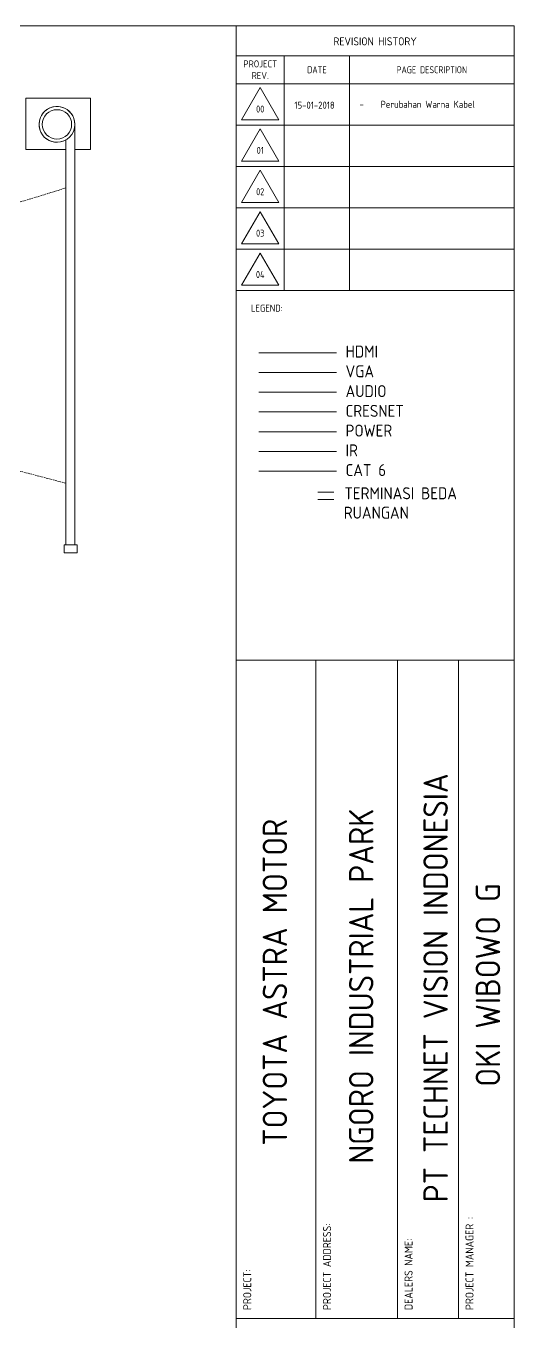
# Model space of a CAD drawing. Header units: millimetres. Extents: x 52029 to 181395, y -167683 to -9934.
# Drawn here: x 81006 to 86988, y -25830 to -9934 of the extents above; entities that cross this region are included whole.
import ezdxf
from ezdxf.enums import TextEntityAlignment as Align

# ---------------------------------------------------------------- set-up
doc = ezdxf.new("R2010")
doc.units = ezdxf.units.MM
doc.header["$LTSCALE"] = 3
doc.linetypes.add('HIDDEN', pattern=[9.525, 6.35, -3.175])
doc.layers.add('FUR', color=8, linetype='Continuous', lineweight=5)
doc.styles.add('style1', font='isocp.shx', dxfattribs={"height": 1})

msp = doc.modelspace()

# ---------------------------------------------------------------- linework, layer by layer
at = {"layer": 'FUR', "color": 7}
for p, q in [((83582, -9934), (83582, -34467)), ((83582, -34467), (83582, -9934)), ((83582, -10299), (86988, -10299)), ((84172, -13179), (84172, -10299)), ((84971, -13179), (84971, -10299)), ((83582, -10642), (86988, -10642)), ((81606, -11141), (81606, -16296)), ((83582, -11150), (86988, -11150)), ((81496, -11331), (81496, -16296)), ((83582, -11657), (86988, -11657)), ((83582, -12164), (86988, -12164)), ((83582, -12671), (86988, -12671)), ((83582, -13179), (86988, -13179)), ((83860, -14910), (84811, -14910)), ((83582, -17713), (86988, -17713)), ((84560, -25784), (84560, -17713)), ((85559, -25784), (85559, -17713)), ((86306, -25784), (86306, -17713)), ((83582, -25784), (86988, -25784))]:
    msp.add_line(p, q, dxfattribs=at)
at = {"layer": 'FUR', "color": 7, "linetype": 'HIDDEN'}
for q in [(81496, -11921), (81496, -15542)]:
    msp.add_line((75147, -13875), q, dxfattribs=at)
at = {"layer": 'FUR', "color": 5}
msp.add_line((83860, -13942), (84811, -13942), dxfattribs=at)
at = {"layer": 'FUR', "color": 40}
msp.add_line((83860, -14184), (84811, -14184), dxfattribs=at)
at = {"layer": 'FUR', "color": 3}
msp.add_line((83860, -14426), (84811, -14426), dxfattribs=at)
at = {"layer": 'FUR', "color": 4}
msp.add_line((83860, -14668), (84811, -14668), dxfattribs=at)
at = {"layer": 'FUR', "color": 16}
msp.add_line((83860, -15153), (84811, -15153), dxfattribs=at)
at = {"layer": 'FUR', "color": 1}
msp.add_line((83860, -15395), (84811, -15395), dxfattribs=at)
at = {"layer": 'FUR', "color": 7}
for points in [[(86988, -34467), (52029, -34467), (52029, -9934), (86988, -9934)], [(83877, -10690), (83649, -11085), (84105, -11085)], [(83877, -11197), (83649, -11592), (84105, -11592)], [(83877, -11704), (83649, -12100), (84105, -12100)], [(83877, -12212), (83649, -12607), (84105, -12607)], [(83877, -12719), (83649, -13114), (84105, -13114)], [(81473, -16296), (81633, -16296), (81633, -16396), (81473, -16396)]]:
    msp.add_lwpolyline(points, close=True, dxfattribs=at)
for points in [[(81496, -11451), (81006, -11451), (81006, -10821), (81796, -10821), (81796, -11451), (81606, -11451)], [(84583, -15652), (84780, -15652)], [(84583, -15740), (84780, -15740)]]:
    msp.add_lwpolyline(points, dxfattribs=at)
for radius in [220, 180]:
    msp.add_circle((81386, -11141), radius, dxfattribs=at)
msp.add_arc((81386, -11141), 220, 0, 300, dxfattribs=at)

# ---------------------------------------------------------------- texts
at = {"layer": 'FUR', "color": 7, "style": 'style1', "width": 0.8}
for s, height, p in [('DATE', 85.9, (84572, -10471)), ('PAGE DESCRIPTION', 85.87, (85980, -10471)), ('00', 85.9, (83877, -10953)), ('01', 85.9, (83877, -11460)), ('02', 85.9, (83877, -11967)), ('03', 85.9, (83877, -12475)), ('04', 85.9, (83877, -12982))]:
    msp.add_text(s, height=height, dxfattribs=at).set_placement(p, align=Align.MIDDLE_CENTER)
at = {"layer": 'FUR', "color": 7, "style": 'style1'}
for s, height, p in [('HDMI', 146.7, (84923, -14001)), ('VGA', 146.7, (84923, -14243)), ('AUDIO', 146.7, (84923, -14486)), ('CRESNET', 146.7, (84923, -14728)), ('POWER', 146.7, (84923, -14970)), ('IR', 146.7, (84923, -15212)), ('CAT 6', 146.7, (84923, -15454)), ('TERMINASI BEDA ', 146.67, (84909, -15739)), ('RUANGAN', 146.7, (84901, -15977))]:
    msp.add_text(s, height=height, dxfattribs=at).set_placement(p)
for s, p in [('PT TECHNET VISION INDONESIA', (86177, -21731)), ('TOYOTA ASTRA MOTOR', (84207, -21662)), ('NGORO INDUSTRIAL PARK', (85265, -21710)), ('OKI WIBOWO G', (86818, -21696))]:
    msp.add_text(s, height=300, rotation=90, dxfattribs=at).set_placement(p, align=Align.CENTER)
for s, insert, char_height, width, attachment_point in [('REVISION HISTORY', (85285, -10123), 98.13, 1952.13, 5), ('PROJECT REV.', (83877, -10471), 85.87, 476.39, 5), ('15-01-2018', (84296, -10863), 85.9, 1647.26, 1), ('\\pi-257.59642,l343.46189,t343.46189;-^IPerubahan Warna Kabel', (85009, -10852), 85.87, 1647.26, 1), ('LEGEND:', (83763, -13352), 85.9, 1647.26, 1)]:
    msp.add_mtext(s, dxfattribs=dict(at, insert=insert, char_height=char_height, width=width, attachment_point=attachment_point))
at = {"layer": 'FUR', "color": 7, "width": 1647.26, "attachment_point": 1, "rotation": 90, "style": 'style1'}
for s, insert, char_height in [('PROJECT ADDRESS:', (84647, -25682), 98.13), ('PROJECT MANAGER :', (86393, -25682), 98.13), ('DEALERS NAME:', (85646, -25682), 98.13), ('PROJECT:', (83669, -25682), 98.1)]:
    msp.add_mtext(s, dxfattribs=dict(at, insert=insert, char_height=char_height))

doc.saveas('drawing.dxf')
